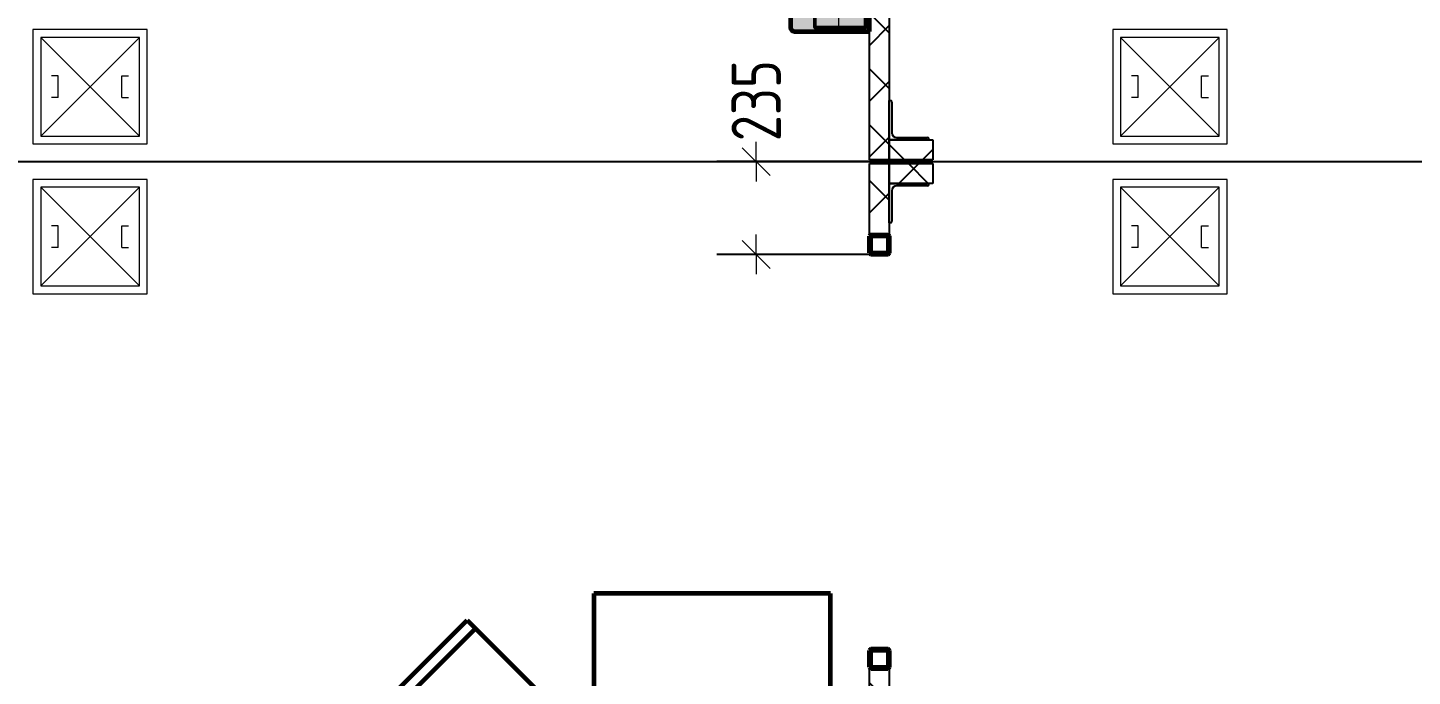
# Model space of a CAD drawing. Header units: millimetres. Extents: x 0 to 1680, y 0 to 594.
# Drawn here: x 397.8 to 467.9, y 453.7 to 486.6 of the extents above; entities that cross this region are included whole.
import ezdxf

# ---------------------------------------------------------------- set-up
doc = ezdxf.new("R2010")
doc.units = ezdxf.units.MM
for name, pattern in [('K5LT32792', [0]), ('K5LT32796', [0]), ('K5LT32806', [0]), ('K5LT_BASIC', [0]), ('K5LT_REINFORCED', [0]), ('K5LT_THIN', [0])]:
    doc.linetypes.add(name, pattern=pattern)
doc.layers.add('Системный слой', color=7, linetype='Continuous')
doc.styles.add('KDIMTEXTSTYLE', font='GOST_AU.SHX', dxfattribs={"width": 0.96, "oblique": 15, "height": 5})
doc.dimstyles.new('KDIMSTYLE (0.02)', dxfattribs={"dimtxt": 5, "dimasz": 1, "dimexe": 2, "dimexo": 0, "dimgap": 1, "dimtad": 1, "dimlfac": 50, "dimtxsty": 'KDIMTEXTSTYLE', "dimsah": 1, "dimcen": 0, "dimdle": 1, "dimadec": 0, "dimazin": 0, "dimtfac": 0.667, "dimtmove": 0, "dimatfit": 3, "dimfxl": 0, "dimtvp": 1, "dimtolj": 1, "dimtzin": 0, "dimarcsym": 0})
pattern_1 = [(45, (0, 0), (-1.4142136, 1.4142136), []), (135, (0, 0), (-1.4142136, -1.4142136), [])]

# ---------------------------------------------------------------- blocks, each defined once
blk = doc.blocks.new('U175')
at = {"layer": 'Системный слой'}
h = blk.add_hatch(dxfattribs=at)
h.set_pattern_fill('', angle=45, style=0, pattern_type=0)
h.set_pattern_definition(pattern_1)
h.paths.add_polyline_path([(441.418, 479.877), (441.418, 527.577), (440.418, 527.577), (440.418, 479.877)])
at = {"layer": 'Системный слой', "color": 150, "linetype": 'K5LT_BASIC', "lineweight": 25, "true_color": 0x0080ff}
for p, q in [((440.418, 527.577), (441.418, 527.577)), ((440.418, 479.877), (440.418, 527.577)), ((441.418, 527.577), (441.418, 506.577)), ((441.418, 506.577), (441.418, 505.577)), ((441.418, 505.577), (441.418, 480.877)), ((441.418, 480.877), (441.418, 479.877)), ((441.418, 479.877), (440.418, 479.877))]:
    blk.add_line(p, q, dxfattribs=at)
blk = doc.blocks.new('U176')
at = {"layer": 'Системный слой'}
h = blk.add_hatch(dxfattribs=at)
h.set_pattern_fill('', angle=45, style=0, pattern_type=0)
h.set_pattern_definition(pattern_1)
h.paths.add_polyline_path([(441.418, 431.977), (441.418, 454.077), (440.418, 454.077), (440.418, 431.977)])
at = {"layer": 'Системный слой', "color": 150, "linetype": 'K5LT_BASIC', "lineweight": 25, "true_color": 0x0080ff}
for p, q in [((440.418, 454.077), (441.418, 454.077)), ((440.418, 431.977), (440.418, 454.077)), ((441.418, 454.077), (441.418, 431.977)), ((441.418, 431.977), (440.418, 431.977))]:
    blk.add_line(p, q, dxfattribs=at)
blk = doc.blocks.new('U177')
at = {"layer": 'Системный слой'}
h = blk.add_hatch(dxfattribs=at)
h.set_pattern_fill('', angle=45, style=0, pattern_type=0)
h.set_pattern_definition(pattern_1)
h.paths.add_polyline_path([(441.418, 476.077), (441.418, 479.677), (440.418, 479.677), (440.418, 476.077)])
at = {"layer": 'Системный слой', "color": 150, "linetype": 'K5LT_BASIC', "lineweight": 25, "true_color": 0x0080ff}
for p, q in [((440.418, 479.677), (441.418, 479.677)), ((440.418, 476.077), (440.418, 479.677)), ((441.418, 479.677), (441.418, 478.677)), ((441.418, 478.677), (441.418, 476.077)), ((441.418, 476.077), (440.418, 476.077))]:
    blk.add_line(p, q, dxfattribs=at)
blk = doc.blocks.new('U184')
at = {"layer": 'Системный слой'}
h = blk.add_hatch(dxfattribs=at)
h.set_pattern_fill('', angle=45, style=0, pattern_type=0)
h.set_pattern_definition(pattern_1)
h.paths.add_polyline_path([(443.618, 479.877), (443.618, 480.877), (441.418, 480.877), (441.418, 479.877)])
at = {"layer": 'Системный слой', "color": 150, "linetype": 'K5LT_BASIC', "lineweight": 25, "true_color": 0x0080ff}
for p, q in [((441.418, 479.877), (441.418, 480.877)), ((441.418, 480.877), (443.618, 480.877)), ((443.618, 480.877), (443.618, 479.877)), ((443.618, 479.877), (441.418, 479.877))]:
    blk.add_line(p, q, dxfattribs=at)
blk = doc.blocks.new('U219')
at = {"layer": 'Системный слой', "color": 5, "linetype": 'K5LT32792', "lineweight": 60, "true_color": 0x0000ff}
for p, q in [((436.418, 501.177), (436.418, 486.577)), ((440.418, 501.377), (436.618, 501.377)), ((440.418, 486.377), (440.418, 501.377)), ((436.618, 486.377), (440.418, 486.377))]:
    blk.add_line(p, q, dxfattribs=at)
for centre, start, end in [((436.618, 501.177), 90, 180), ((436.618, 486.577), 180, 270)]:
    blk.add_arc(centre, 0.2, start, end, dxfattribs=at)
blk = doc.blocks.new('U218')
at = {"layer": 'Системный слой', "true_color": 0xffffff}
h = blk.add_hatch(color=7, dxfattribs=at)
h.paths.add_polyline_path([(437.65, 486.577), (440.218, 486.577), (440.218, 501.177), (437.65, 501.177)])
h.paths.add_polyline_path([(436.418, 486.577), (436.434, 486.499), (436.479, 486.434), (436.546, 486.391), (436.618, 486.377), (440.418, 486.377), (440.418, 501.377), (436.618, 501.377), (436.54, 501.361), (436.474, 501.316), (436.431, 501.249), (436.418, 501.177)])
h.paths.add_polyline_path([(437.65, 501.177), (440.218, 501.177), (440.218, 486.577), (437.65, 486.577)])
at = {"layer": 'Системный слой', "color": 7, "linetype": 'K5LT_THIN', "lineweight": 13}
blk.add_line((438.867, 486.377), (438.867, 501.377), dxfattribs=at)
at = {"layer": 'Системный слой', "color": 5, "linetype": 'K5LT32796', "lineweight": 50, "true_color": 0x0000ff}
blk.add_lwpolyline([(440.218, 501.177), (437.65, 501.177), (437.65, 486.577), (440.218, 486.577)], close=True, dxfattribs=at)
at = {"layer": 'Системный слой'}
blk.add_blockref('U219', (0, 0), dxfattribs=at)
blk = doc.blocks.new('U423')
at = {"layer": 'Системный слой'}
h = blk.add_hatch(dxfattribs=at)
h.set_pattern_fill('', angle=45, style=0, pattern_type=0)
h.set_pattern_definition(pattern_1)
h.paths.add_polyline_path([(443.618, 478.677), (443.618, 479.677), (441.418, 479.677), (441.418, 478.677)])
at = {"layer": 'Системный слой', "color": 150, "linetype": 'K5LT_BASIC', "lineweight": 25, "true_color": 0x0080ff}
for p, q in [((441.418, 478.677), (441.418, 479.677)), ((441.418, 479.677), (443.618, 479.677)), ((443.618, 479.677), (443.618, 478.677)), ((443.618, 478.677), (441.418, 478.677))]:
    blk.add_line(p, q, dxfattribs=at)
blk = doc.blocks.new('U437')
at = {"layer": 'Системный слой', "color": 5, "linetype": 'K5LT32792', "lineweight": 60, "true_color": 0x0000ff}
for p, q in [((438.441, 457.881), (426.441, 457.881)), ((426.441, 457.881), (426.441, 450.881)), ((438.441, 433.881), (438.441, 457.881)), ((408.441, 433.881), (408.441, 445.881)), ((408.441, 445.881), (421.441, 445.881)), ((438.441, 433.881), (408.441, 433.881))]:
    blk.add_line(p, q, dxfattribs=at)
blk.add_arc((421.441, 450.881), 5, 270, 0, dxfattribs=at)
blk = doc.blocks.new('U439')
at = {"layer": 'Системный слой', "color": 5, "linetype": 'K5LT32792', "lineweight": 60, "true_color": 0x0000ff}
for p, q in [((415.781, 452.299), (420.024, 456.541)), ((420.024, 456.541), (424.266, 452.299)), ((420.024, 448.056), (415.781, 452.299)), ((424.266, 452.299), (420.024, 448.056))]:
    blk.add_line(p, q, dxfattribs=at)
blk = doc.blocks.new('U438')
at = {"layer": 'Системный слой', "color": 5, "linetype": 'K5LT32792', "lineweight": 60, "true_color": 0x0000ff}
blk.add_line((420.451, 456.114), (416.209, 451.871), dxfattribs=at)
at = {"layer": 'Системный слой'}
blk.add_blockref('U439', (0, 0), dxfattribs=at)
blk = doc.blocks.new('U1145')
at = {"layer": 'Системный слой', "color": 150, "linetype": 'K5LT_BASIC', "lineweight": 25, "true_color": 0x0080ff}
for p, q in [((441.418, 478.677), (443.418, 478.677)), ((441.418, 476.677), (441.418, 478.677)), ((443.338, 478.547), (441.788, 478.547)), ((443.418, 478.677), (443.418, 478.627)), ((441.548, 478.307), (441.548, 476.757)), ((441.468, 476.677), (441.418, 476.677))]:
    blk.add_line(p, q, dxfattribs=at)
for centre, radius, start, end in [((441.788, 478.307), 0.24, 90, 180), ((443.338, 478.627), 0.08, 270, 0), ((441.468, 476.757), 0.08, 270, 0)]:
    blk.add_arc(centre, radius, start, end, dxfattribs=at)
blk = doc.blocks.new('U1150')
at = {"layer": 'Системный слой', "color": 134, "linetype": 'K5LT_REINFORCED', "lineweight": 60, "true_color": 0x009696}
for p, q in [((440.418, 475.157), (440.418, 475.997)), ((440.478, 475.187), (440.478, 475.967)), ((440.498, 476.077), (441.338, 476.077)), ((440.528, 476.017), (441.308, 476.017)), ((441.358, 475.967), (441.358, 475.187)), ((441.418, 475.997), (441.418, 475.157)), ((441.338, 475.077), (440.498, 475.077)), ((441.308, 475.137), (440.528, 475.137))]:
    blk.add_line(p, q, dxfattribs=at)
for centre, radius, start, end in [((440.498, 475.997), 0.08, 90, 180), ((440.528, 475.967), 0.05, 90, 180), ((441.308, 475.967), 0.05, 0, 90), ((441.338, 475.997), 0.08, 0, 90), ((440.498, 475.157), 0.08, 180, 270), ((440.528, 475.187), 0.05, 180, 270), ((441.308, 475.187), 0.05, 270, 0), ((441.338, 475.157), 0.08, 270, 0)]:
    blk.add_arc(centre, radius, start, end, dxfattribs=at)
blk = doc.blocks.new('U1151')
at = {"layer": 'Системный слой', "color": 134, "linetype": 'K5LT_REINFORCED', "lineweight": 60, "true_color": 0x009696}
for p, q in [((440.418, 454.157), (440.418, 454.997)), ((440.478, 454.187), (440.478, 454.967)), ((440.498, 455.077), (441.338, 455.077)), ((440.528, 455.017), (441.308, 455.017)), ((441.358, 454.967), (441.358, 454.187)), ((441.418, 454.997), (441.418, 454.157)), ((441.338, 454.077), (440.498, 454.077)), ((441.308, 454.137), (440.528, 454.137))]:
    blk.add_line(p, q, dxfattribs=at)
for centre, radius, start, end in [((440.498, 454.997), 0.08, 90, 180), ((440.528, 454.967), 0.05, 90, 180), ((441.308, 454.967), 0.05, 0, 90), ((441.338, 454.997), 0.08, 0, 90), ((440.498, 454.157), 0.08, 180, 270), ((440.528, 454.187), 0.05, 180, 270), ((441.308, 454.187), 0.05, 270, 0), ((441.338, 454.157), 0.08, 270, 0)]:
    blk.add_arc(centre, radius, start, end, dxfattribs=at)
blk = doc.blocks.new('U1149')
at = {"layer": 'Системный слой'}
for name in ['U1150', 'U1151']:
    blk.add_blockref(name, (0, 0), dxfattribs=at)
blk = doc.blocks.new('U1143')
at = {"layer": 'Системный слой'}
for name in ['U1145', 'U1149']:
    blk.add_blockref(name, (0, 0), dxfattribs=at)
blk = doc.blocks.new('U1343')
at = {"layer": 'Системный слой', "color": 7, "linetype": 'K5LT_THIN', "lineweight": 13}
for p, q in [((458.538, 486.477), (452.738, 486.477)), ((452.738, 486.477), (452.738, 480.677)), ((458.538, 480.677), (458.538, 486.477)), ((452.738, 480.677), (458.538, 480.677))]:
    blk.add_line(p, q, dxfattribs=at)
blk = doc.blocks.new('U1345')
at = {"layer": 'Системный слой', "color": 7, "linetype": 'K5LT32806', "lineweight": 18}
for p, q in [((458.138, 486.077), (453.138, 486.077)), ((453.138, 486.077), (453.138, 481.077)), ((458.138, 481.077), (458.138, 486.077)), ((453.138, 481.077), (458.138, 481.077))]:
    blk.add_line(p, q, dxfattribs=at)
blk = doc.blocks.new('U1344')
at = {"layer": 'Системный слой', "color": 7, "linetype": 'K5LT32806', "lineweight": 18}
for p, q in [((458.138, 486.077), (453.138, 481.077)), ((458.138, 481.077), (453.138, 486.077)), ((454.032, 484.126), (453.693, 484.126)), ((454.032, 483.028), (454.032, 484.126)), ((457.244, 484.126), (457.583, 484.126)), ((457.244, 483.028), (457.244, 484.126)), ((454.032, 483.028), (453.693, 483.028)), ((457.244, 483.028), (457.583, 483.028))]:
    blk.add_line(p, q, dxfattribs=at)
at = {"layer": 'Системный слой'}
blk.add_blockref('U1345', (0, 0), dxfattribs=at)
blk = doc.blocks.new('U1342')
at = {"layer": 'Системный слой'}
for name in ['U1343', 'U1344']:
    blk.add_blockref(name, (0, 0), dxfattribs=at)
blk = doc.blocks.new('U1347')
at = {"layer": 'Системный слой', "color": 7, "linetype": 'K5LT_THIN', "lineweight": 13}
for p, q in [((403.818, 486.477), (398.018, 486.477)), ((398.018, 486.477), (398.018, 480.677)), ((403.818, 480.677), (403.818, 486.477)), ((398.018, 480.677), (403.818, 480.677))]:
    blk.add_line(p, q, dxfattribs=at)
blk = doc.blocks.new('U1349')
at = {"layer": 'Системный слой', "color": 7, "linetype": 'K5LT32806', "lineweight": 18}
for p, q in [((403.418, 486.077), (398.418, 486.077)), ((398.418, 486.077), (398.418, 481.077)), ((403.418, 481.077), (403.418, 486.077)), ((398.418, 481.077), (403.418, 481.077))]:
    blk.add_line(p, q, dxfattribs=at)
blk = doc.blocks.new('U1348')
at = {"layer": 'Системный слой', "color": 7, "linetype": 'K5LT32806', "lineweight": 18}
for p, q in [((403.418, 486.077), (398.418, 481.077)), ((403.418, 481.077), (398.418, 486.077)), ((399.312, 484.126), (398.973, 484.126)), ((399.312, 483.028), (399.312, 484.126)), ((402.524, 484.126), (402.863, 484.126)), ((402.524, 483.028), (402.524, 484.126)), ((399.312, 483.028), (398.973, 483.028)), ((402.524, 483.028), (402.863, 483.028))]:
    blk.add_line(p, q, dxfattribs=at)
at = {"layer": 'Системный слой'}
blk.add_blockref('U1349', (0, 0), dxfattribs=at)
blk = doc.blocks.new('U1346')
at = {"layer": 'Системный слой'}
for name in ['U1347', 'U1348']:
    blk.add_blockref(name, (0, 0), dxfattribs=at)
blk = doc.blocks.new('U1415')
at = {"layer": 'Системный слой', "color": 7, "linetype": 'K5LT_THIN', "lineweight": 13}
for p, q in [((458.538, 478.877), (452.738, 478.877)), ((452.738, 478.877), (452.738, 473.077)), ((458.538, 473.077), (458.538, 478.877)), ((452.738, 473.077), (458.538, 473.077))]:
    blk.add_line(p, q, dxfattribs=at)
blk = doc.blocks.new('U1417')
at = {"layer": 'Системный слой', "color": 7, "linetype": 'K5LT32806', "lineweight": 18}
for p, q in [((458.138, 478.477), (453.138, 478.477)), ((453.138, 478.477), (453.138, 473.477)), ((458.138, 473.477), (458.138, 478.477)), ((453.138, 473.477), (458.138, 473.477))]:
    blk.add_line(p, q, dxfattribs=at)
blk = doc.blocks.new('U1416')
at = {"layer": 'Системный слой', "color": 7, "linetype": 'K5LT32806', "lineweight": 18}
for p, q in [((458.138, 478.477), (453.138, 473.477)), ((458.138, 473.477), (453.138, 478.477)), ((454.032, 476.526), (453.693, 476.526)), ((454.032, 475.428), (454.032, 476.526)), ((457.244, 476.526), (457.583, 476.526)), ((457.244, 475.428), (457.244, 476.526)), ((454.032, 475.428), (453.693, 475.428)), ((457.244, 475.428), (457.583, 475.428))]:
    blk.add_line(p, q, dxfattribs=at)
at = {"layer": 'Системный слой'}
blk.add_blockref('U1417', (0, 0), dxfattribs=at)
blk = doc.blocks.new('U1414')
at = {"layer": 'Системный слой'}
for name in ['U1415', 'U1416']:
    blk.add_blockref(name, (0, 0), dxfattribs=at)
blk = doc.blocks.new('U1419')
at = {"layer": 'Системный слой', "color": 7, "linetype": 'K5LT_THIN', "lineweight": 13}
for p, q in [((403.818, 478.877), (398.018, 478.877)), ((398.018, 478.877), (398.018, 473.077)), ((403.818, 473.077), (403.818, 478.877)), ((398.018, 473.077), (403.818, 473.077))]:
    blk.add_line(p, q, dxfattribs=at)
blk = doc.blocks.new('U1421')
at = {"layer": 'Системный слой', "color": 7, "linetype": 'K5LT32806', "lineweight": 18}
for p, q in [((403.418, 478.477), (398.418, 478.477)), ((398.418, 478.477), (398.418, 473.477)), ((403.418, 473.477), (403.418, 478.477)), ((398.418, 473.477), (403.418, 473.477))]:
    blk.add_line(p, q, dxfattribs=at)
blk = doc.blocks.new('U1420')
at = {"layer": 'Системный слой', "color": 7, "linetype": 'K5LT32806', "lineweight": 18}
for p, q in [((403.418, 478.477), (398.418, 473.477)), ((403.418, 473.477), (398.418, 478.477)), ((399.312, 476.526), (398.973, 476.526)), ((399.312, 475.428), (399.312, 476.526)), ((402.524, 476.526), (402.863, 476.526)), ((402.524, 475.428), (402.524, 476.526)), ((399.312, 475.428), (398.973, 475.428)), ((402.524, 475.428), (402.863, 475.428))]:
    blk.add_line(p, q, dxfattribs=at)
at = {"layer": 'Системный слой'}
blk.add_blockref('U1421', (0, 0), dxfattribs=at)
blk = doc.blocks.new('U1418')
at = {"layer": 'Системный слой'}
for name in ['U1419', 'U1420']:
    blk.add_blockref(name, (0, 0), dxfattribs=at)
blk = doc.blocks.new('U1447')
at = {"layer": 'Системный слой', "color": 150, "linetype": 'K5LT_BASIC', "lineweight": 25, "true_color": 0x0080ff}
for p, q in [((441.418, 480.877), (441.418, 482.877)), ((441.418, 482.877), (441.468, 482.877)), ((441.548, 482.797), (441.548, 481.247)), ((443.418, 480.877), (441.418, 480.877)), ((441.788, 481.007), (443.338, 481.007)), ((443.418, 480.927), (443.418, 480.877))]:
    blk.add_line(p, q, dxfattribs=at)
for centre, radius, start, end in [((441.468, 482.797), 0.08, 0, 90), ((441.788, 481.247), 0.24, 180, 270), ((443.338, 480.927), 0.08, 0, 90)]:
    blk.add_arc(centre, radius, start, end, dxfattribs=at)
blk = doc.blocks.new('KDIMARROW_03')
at = {"layer": 'Системный слой', "color": 0, "linetype": 'K5LT_THIN', "lineweight": 13}
for p, q in [((-0.707, -0.707), (0.707, 0.707)), ((0, 0), (-1, 0)), ((0, 0), (1, 0))]:
    blk.add_line(p, q, dxfattribs=at)

msp = doc.modelspace()

# ---------------------------------------------------------------- linework, layer by layer
at = {"layer": 'Системный слой', "color": 150, "linetype": 'K5LT_BASIC', "lineweight": 25, "true_color": 0x0080ff}
msp.add_line((341.441, 479.77733), (471.41796, 479.77733), dxfattribs=at)

# ---------------------------------------------------------------- block references
at = {"layer": 'Системный слой'}
for name in ['U175', 'U218', 'U1346', 'U1342', 'U1447', 'U184', 'U1143', 'U177', 'U423', 'U1418', 'U1414', 'U437', 'U438', 'U176']:
    msp.add_blockref(name, (0, 0), dxfattribs=at)

# ---------------------------------------------------------------- dimensions: what is measured, and where the dimension line sits
at = {"layer": 'Системный слой', "color": 7}
msp.add_linear_dim(base=(434.67314, 479.77733), p1=(440.91796, 475.07733), p2=(441.41796, 479.77733), angle=90, location=(434.67314, 482.86693), dimstyle='KDIMSTYLE (0.02)', override={"dimexo": 0, "dimpost": '\\H2.5;\\W0.965;\\Q0;<>', "dimblk1": 'KDIMARROW_03', "dimblk2": 'KDIMARROW_03', "dimse1": 0, "dimse2": 0, "dimclrt": 7, "dimtolj": 1}, dxfattribs=at).render()

doc.saveas('drawing.dxf')
